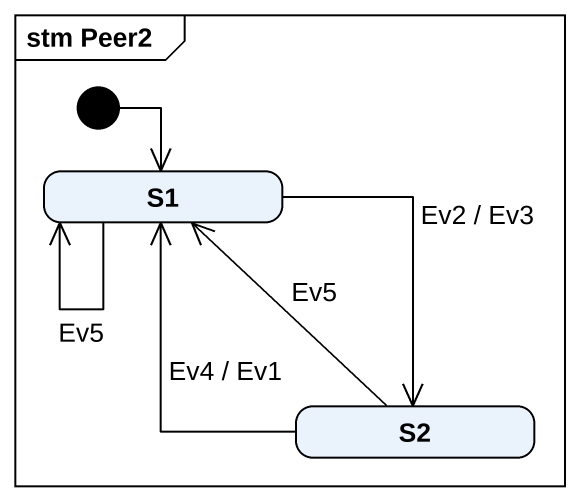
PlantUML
@startuml
mainframe stm Peer2
hide empty description
state S1
state S2
[*] --> S1
S1 --> S1 : Ev5
S1 --> S2 : Ev2 / Ev3
S2 -up-> S1 : Ev4 / Ev1
S2 -up-> S1 : Ev5
@enduml
